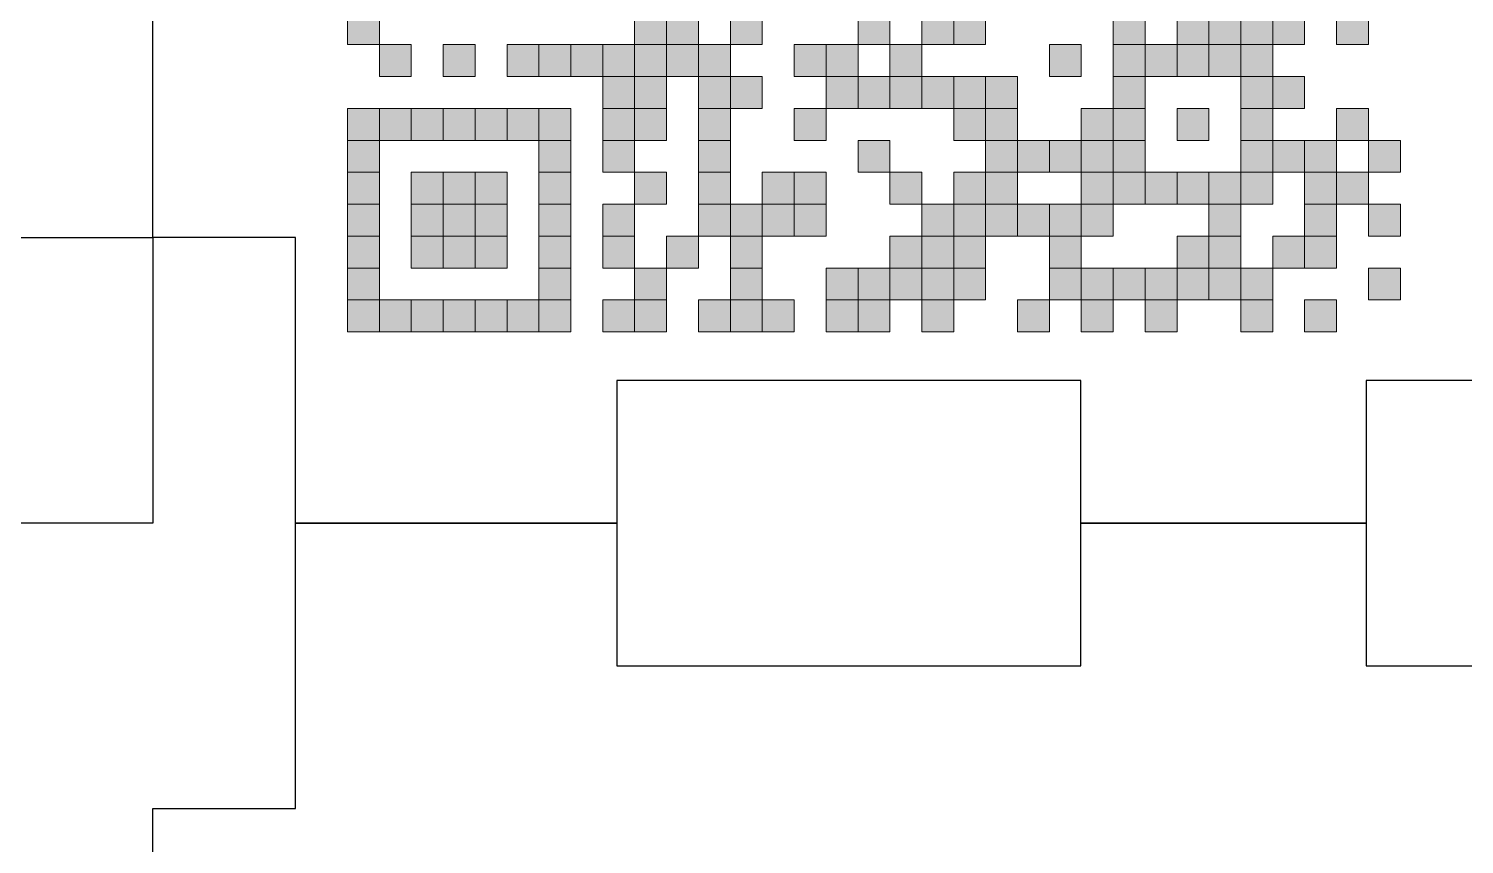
# Model space of a CAD drawing. Header units: inches. Extents: x -69 to 366, y -28 to 237.
# Drawn here: x 146.5 to 196.8, y 176.2 to 204.8 of the extents above; entities that cross this region are included whole.
import ezdxf

# ---------------------------------------------------------------- set-up
doc = ezdxf.new("R2010")
doc.units = ezdxf.units.IN
doc.header["$MEASUREMENT"] = 0
doc.layers.add('Corte Exterior', color=1, linetype='Continuous')
doc.layers.add('Graba Raster', color=2, linetype='Continuous')

msp = doc.modelspace()

# ---------------------------------------------------------------- hatches: boundary and pattern name
at = {"layer": 'Graba Raster', "true_color": 0xffffff}
h = msp.add_hatch(color=7, dxfattribs=at)
h.dxf.hatch_style = 2
h.paths.add_polyline_path([(157.661, 205.325), (158.779, 205.325), (158.779, 204.208), (157.661, 204.208)])
h = msp.add_hatch(color=7, dxfattribs=at)
h.dxf.hatch_style = 2
h.paths.add_polyline_path([(167.719, 205.325), (168.837, 205.325), (168.837, 204.208), (167.719, 204.208)])
h = msp.add_hatch(color=7, dxfattribs=at)
h.dxf.hatch_style = 2
h.paths.add_polyline_path([(168.837, 205.325), (169.955, 205.325), (169.955, 204.208), (168.837, 204.208)])
h = msp.add_hatch(color=7, dxfattribs=at)
h.dxf.hatch_style = 2
h.paths.add_polyline_path([(171.072, 205.325), (172.19, 205.325), (172.19, 204.208), (171.072, 204.208)])
h = msp.add_hatch(color=7, dxfattribs=at)
h.dxf.hatch_style = 2
h.paths.add_polyline_path([(175.543, 205.325), (176.66, 205.325), (176.66, 204.208), (175.543, 204.208)])
h = msp.add_hatch(color=7, dxfattribs=at)
h.dxf.hatch_style = 2
h.paths.add_polyline_path([(177.778, 205.325), (178.896, 205.325), (178.896, 204.208), (177.778, 204.208)])
h = msp.add_hatch(color=7, dxfattribs=at)
h.dxf.hatch_style = 2
h.paths.add_polyline_path([(178.896, 205.325), (180.013, 205.325), (180.013, 204.208), (178.896, 204.208)])
h = msp.add_hatch(color=7, dxfattribs=at)
h.dxf.hatch_style = 2
h.paths.add_polyline_path([(184.484, 205.325), (185.601, 205.325), (185.601, 204.208), (184.484, 204.208)])
h = msp.add_hatch(color=7, dxfattribs=at)
h.dxf.hatch_style = 2
h.paths.add_polyline_path([(186.719, 205.325), (187.837, 205.325), (187.837, 204.208), (186.719, 204.208)])
h = msp.add_hatch(color=7, dxfattribs=at)
h.dxf.hatch_style = 2
h.paths.add_polyline_path([(187.837, 205.325), (188.955, 205.325), (188.955, 204.208), (187.837, 204.208)])
h = msp.add_hatch(color=7, dxfattribs=at)
h.dxf.hatch_style = 2
h.paths.add_polyline_path([(188.955, 205.325), (190.072, 205.325), (190.072, 204.208), (188.955, 204.208)])
h = msp.add_hatch(color=7, dxfattribs=at)
h.dxf.hatch_style = 2
h.paths.add_polyline_path([(190.072, 205.325), (191.189, 205.325), (191.189, 204.208), (190.072, 204.208)])
h = msp.add_hatch(color=7, dxfattribs=at)
h.dxf.hatch_style = 2
h.paths.add_polyline_path([(192.307, 205.325), (193.425, 205.325), (193.425, 204.208), (192.307, 204.208)])
h = msp.add_hatch(color=7, dxfattribs=at)
h.dxf.hatch_style = 2
h.paths.add_polyline_path([(158.779, 204.208), (159.896, 204.208), (159.896, 203.09), (158.779, 203.09)])
h = msp.add_hatch(color=7, dxfattribs=at)
h.dxf.hatch_style = 2
h.paths.add_polyline_path([(161.014, 204.208), (162.131, 204.208), (162.131, 203.09), (161.014, 203.09)])
h = msp.add_hatch(color=7, dxfattribs=at)
h.dxf.hatch_style = 2
h.paths.add_polyline_path([(163.249, 204.208), (164.367, 204.208), (164.367, 203.09), (163.249, 203.09)])
h = msp.add_hatch(color=7, dxfattribs=at)
h.dxf.hatch_style = 2
h.paths.add_polyline_path([(164.367, 204.208), (165.484, 204.208), (165.484, 203.09), (164.367, 203.09)])
h = msp.add_hatch(color=7, dxfattribs=at)
h.dxf.hatch_style = 2
h.paths.add_polyline_path([(165.484, 204.208), (166.602, 204.208), (166.602, 203.09), (165.484, 203.09)])
h = msp.add_hatch(color=7, dxfattribs=at)
h.dxf.hatch_style = 2
h.paths.add_polyline_path([(166.602, 204.208), (167.719, 204.208), (167.719, 203.09), (166.602, 203.09)])
h = msp.add_hatch(color=7, dxfattribs=at)
h.dxf.hatch_style = 2
h.paths.add_polyline_path([(167.719, 204.208), (168.837, 204.208), (168.837, 203.09), (167.719, 203.09)])
h = msp.add_hatch(color=7, dxfattribs=at)
h.dxf.hatch_style = 2
h.paths.add_polyline_path([(168.837, 204.208), (169.955, 204.208), (169.955, 203.09), (168.837, 203.09)])
h = msp.add_hatch(color=7, dxfattribs=at)
h.dxf.hatch_style = 2
h.paths.add_polyline_path([(169.955, 204.208), (171.072, 204.208), (171.072, 203.09), (169.955, 203.09)])
h = msp.add_hatch(color=7, dxfattribs=at)
h.dxf.hatch_style = 2
h.paths.add_polyline_path([(173.308, 204.208), (174.425, 204.208), (174.425, 203.09), (173.308, 203.09)])
h = msp.add_hatch(color=7, dxfattribs=at)
h.dxf.hatch_style = 2
h.paths.add_polyline_path([(174.425, 204.208), (175.543, 204.208), (175.543, 203.09), (174.425, 203.09)])
h = msp.add_hatch(color=7, dxfattribs=at)
h.dxf.hatch_style = 2
h.paths.add_polyline_path([(176.66, 204.208), (177.778, 204.208), (177.778, 203.09), (176.66, 203.09)])
h = msp.add_hatch(color=7, dxfattribs=at)
h.dxf.hatch_style = 2
h.paths.add_polyline_path([(182.249, 204.208), (183.366, 204.208), (183.366, 203.09), (182.249, 203.09)])
h = msp.add_hatch(color=7, dxfattribs=at)
h.dxf.hatch_style = 2
h.paths.add_polyline_path([(184.484, 204.208), (185.601, 204.208), (185.601, 203.09), (184.484, 203.09)])
h = msp.add_hatch(color=7, dxfattribs=at)
h.dxf.hatch_style = 2
h.paths.add_polyline_path([(185.601, 204.208), (186.719, 204.208), (186.719, 203.09), (185.601, 203.09)])
h = msp.add_hatch(color=7, dxfattribs=at)
h.dxf.hatch_style = 2
h.paths.add_polyline_path([(186.719, 204.208), (187.837, 204.208), (187.837, 203.09), (186.719, 203.09)])
h = msp.add_hatch(color=7, dxfattribs=at)
h.dxf.hatch_style = 2
h.paths.add_polyline_path([(187.837, 204.208), (188.955, 204.208), (188.955, 203.09), (187.837, 203.09)])
h = msp.add_hatch(color=7, dxfattribs=at)
h.dxf.hatch_style = 2
h.paths.add_polyline_path([(188.955, 204.208), (190.072, 204.208), (190.072, 203.09), (188.955, 203.09)])
h = msp.add_hatch(color=7, dxfattribs=at)
h.dxf.hatch_style = 2
h.paths.add_polyline_path([(166.602, 203.09), (167.719, 203.09), (167.719, 201.972), (166.602, 201.972)])
h = msp.add_hatch(color=7, dxfattribs=at)
h.dxf.hatch_style = 2
h.paths.add_polyline_path([(167.719, 203.09), (168.837, 203.09), (168.837, 201.972), (167.719, 201.972)])
h = msp.add_hatch(color=7, dxfattribs=at)
h.dxf.hatch_style = 2
h.paths.add_polyline_path([(169.955, 203.09), (171.072, 203.09), (171.072, 201.972), (169.955, 201.972)])
h = msp.add_hatch(color=7, dxfattribs=at)
h.dxf.hatch_style = 2
h.paths.add_polyline_path([(171.072, 203.09), (172.19, 203.09), (172.19, 201.972), (171.072, 201.972)])
h = msp.add_hatch(color=7, dxfattribs=at)
h.dxf.hatch_style = 2
h.paths.add_polyline_path([(174.425, 203.09), (175.543, 203.09), (175.543, 201.972), (174.425, 201.972)])
h = msp.add_hatch(color=7, dxfattribs=at)
h.dxf.hatch_style = 2
h.paths.add_polyline_path([(175.543, 203.09), (176.66, 203.09), (176.66, 201.972), (175.543, 201.972)])
h = msp.add_hatch(color=7, dxfattribs=at)
h.dxf.hatch_style = 2
h.paths.add_polyline_path([(176.66, 203.09), (177.778, 203.09), (177.778, 201.972), (176.66, 201.972)])
h = msp.add_hatch(color=7, dxfattribs=at)
h.dxf.hatch_style = 2
h.paths.add_polyline_path([(177.778, 203.09), (178.896, 203.09), (178.896, 201.972), (177.778, 201.972)])
h = msp.add_hatch(color=7, dxfattribs=at)
h.dxf.hatch_style = 2
h.paths.add_polyline_path([(178.896, 203.09), (180.013, 203.09), (180.013, 201.972), (178.896, 201.972)])
h = msp.add_hatch(color=7, dxfattribs=at)
h.dxf.hatch_style = 2
h.paths.add_polyline_path([(180.013, 203.09), (181.131, 203.09), (181.131, 201.972), (180.013, 201.972)])
h = msp.add_hatch(color=7, dxfattribs=at)
h.dxf.hatch_style = 2
h.paths.add_polyline_path([(184.484, 203.09), (185.601, 203.09), (185.601, 201.972), (184.484, 201.972)])
h = msp.add_hatch(color=7, dxfattribs=at)
h.dxf.hatch_style = 2
h.paths.add_polyline_path([(188.955, 203.09), (190.072, 203.09), (190.072, 201.972), (188.955, 201.972)])
h = msp.add_hatch(color=7, dxfattribs=at)
h.dxf.hatch_style = 2
h.paths.add_polyline_path([(190.072, 203.09), (191.189, 203.09), (191.189, 201.972), (190.072, 201.972)])
h = msp.add_hatch(color=7, dxfattribs=at)
h.dxf.hatch_style = 2
h.paths.add_polyline_path([(157.661, 201.972), (158.779, 201.972), (158.779, 200.855), (157.661, 200.855)])
h = msp.add_hatch(color=7, dxfattribs=at)
h.dxf.hatch_style = 2
h.paths.add_polyline_path([(158.779, 201.972), (159.896, 201.972), (159.896, 200.855), (158.779, 200.855)])
h = msp.add_hatch(color=7, dxfattribs=at)
h.dxf.hatch_style = 2
h.paths.add_polyline_path([(159.896, 201.972), (161.014, 201.972), (161.014, 200.855), (159.896, 200.855)])
h = msp.add_hatch(color=7, dxfattribs=at)
h.dxf.hatch_style = 2
h.paths.add_polyline_path([(161.014, 201.972), (162.131, 201.972), (162.131, 200.855), (161.014, 200.855)])
h = msp.add_hatch(color=7, dxfattribs=at)
h.dxf.hatch_style = 2
h.paths.add_polyline_path([(162.131, 201.972), (163.249, 201.972), (163.249, 200.855), (162.131, 200.855)])
h = msp.add_hatch(color=7, dxfattribs=at)
h.dxf.hatch_style = 2
h.paths.add_polyline_path([(163.249, 201.972), (164.367, 201.972), (164.367, 200.855), (163.249, 200.855)])
h = msp.add_hatch(color=7, dxfattribs=at)
h.dxf.hatch_style = 2
h.paths.add_polyline_path([(164.367, 201.972), (165.484, 201.972), (165.484, 200.855), (164.367, 200.855)])
h = msp.add_hatch(color=7, dxfattribs=at)
h.dxf.hatch_style = 2
h.paths.add_polyline_path([(166.602, 201.972), (167.719, 201.972), (167.719, 200.855), (166.602, 200.855)])
h = msp.add_hatch(color=7, dxfattribs=at)
h.dxf.hatch_style = 2
h.paths.add_polyline_path([(167.719, 201.972), (168.837, 201.972), (168.837, 200.855), (167.719, 200.855)])
h = msp.add_hatch(color=7, dxfattribs=at)
h.dxf.hatch_style = 2
h.paths.add_polyline_path([(169.955, 201.972), (171.072, 201.972), (171.072, 200.855), (169.955, 200.855)])
h = msp.add_hatch(color=7, dxfattribs=at)
h.dxf.hatch_style = 2
h.paths.add_polyline_path([(173.308, 201.972), (174.425, 201.972), (174.425, 200.855), (173.308, 200.855)])
h = msp.add_hatch(color=7, dxfattribs=at)
h.dxf.hatch_style = 2
h.paths.add_polyline_path([(178.896, 201.972), (180.013, 201.972), (180.013, 200.855), (178.896, 200.855)])
h = msp.add_hatch(color=7, dxfattribs=at)
h.dxf.hatch_style = 2
h.paths.add_polyline_path([(180.013, 201.972), (181.131, 201.972), (181.131, 200.855), (180.013, 200.855)])
h = msp.add_hatch(color=7, dxfattribs=at)
h.dxf.hatch_style = 2
h.paths.add_polyline_path([(183.366, 201.972), (184.484, 201.972), (184.484, 200.855), (183.366, 200.855)])
h = msp.add_hatch(color=7, dxfattribs=at)
h.dxf.hatch_style = 2
h.paths.add_polyline_path([(184.484, 201.972), (185.601, 201.972), (185.601, 200.855), (184.484, 200.855)])
h = msp.add_hatch(color=7, dxfattribs=at)
h.dxf.hatch_style = 2
h.paths.add_polyline_path([(186.719, 201.972), (187.837, 201.972), (187.837, 200.855), (186.719, 200.855)])
h = msp.add_hatch(color=7, dxfattribs=at)
h.dxf.hatch_style = 2
h.paths.add_polyline_path([(188.955, 201.972), (190.072, 201.972), (190.072, 200.855), (188.955, 200.855)])
h = msp.add_hatch(color=7, dxfattribs=at)
h.dxf.hatch_style = 2
h.paths.add_polyline_path([(192.307, 201.972), (193.425, 201.972), (193.425, 200.855), (192.307, 200.855)])
h = msp.add_hatch(color=7, dxfattribs=at)
h.dxf.hatch_style = 2
h.paths.add_polyline_path([(157.661, 200.855), (158.779, 200.855), (158.779, 199.737), (157.661, 199.737)])
h = msp.add_hatch(color=7, dxfattribs=at)
h.dxf.hatch_style = 2
h.paths.add_polyline_path([(164.367, 200.855), (165.484, 200.855), (165.484, 199.737), (164.367, 199.737)])
h = msp.add_hatch(color=7, dxfattribs=at)
h.dxf.hatch_style = 2
h.paths.add_polyline_path([(166.602, 200.855), (167.719, 200.855), (167.719, 199.737), (166.602, 199.737)])
h = msp.add_hatch(color=7, dxfattribs=at)
h.dxf.hatch_style = 2
h.paths.add_polyline_path([(169.955, 200.855), (171.072, 200.855), (171.072, 199.737), (169.955, 199.737)])
h = msp.add_hatch(color=7, dxfattribs=at)
h.dxf.hatch_style = 2
h.paths.add_polyline_path([(175.543, 200.855), (176.66, 200.855), (176.66, 199.737), (175.543, 199.737)])
h = msp.add_hatch(color=7, dxfattribs=at)
h.dxf.hatch_style = 2
h.paths.add_polyline_path([(180.013, 200.855), (181.131, 200.855), (181.131, 199.737), (180.013, 199.737)])
h = msp.add_hatch(color=7, dxfattribs=at)
h.dxf.hatch_style = 2
h.paths.add_polyline_path([(181.131, 200.855), (182.249, 200.855), (182.249, 199.737), (181.131, 199.737)])
h = msp.add_hatch(color=7, dxfattribs=at)
h.dxf.hatch_style = 2
h.paths.add_polyline_path([(182.249, 200.855), (183.366, 200.855), (183.366, 199.737), (182.249, 199.737)])
h = msp.add_hatch(color=7, dxfattribs=at)
h.dxf.hatch_style = 2
h.paths.add_polyline_path([(183.366, 200.855), (184.484, 200.855), (184.484, 199.737), (183.366, 199.737)])
h = msp.add_hatch(color=7, dxfattribs=at)
h.dxf.hatch_style = 2
h.paths.add_polyline_path([(184.484, 200.855), (185.601, 200.855), (185.601, 199.737), (184.484, 199.737)])
h = msp.add_hatch(color=7, dxfattribs=at)
h.dxf.hatch_style = 2
h.paths.add_polyline_path([(188.955, 200.855), (190.072, 200.855), (190.072, 199.737), (188.955, 199.737)])
h = msp.add_hatch(color=7, dxfattribs=at)
h.dxf.hatch_style = 2
h.paths.add_polyline_path([(190.072, 200.855), (191.189, 200.855), (191.189, 199.737), (190.072, 199.737)])
h = msp.add_hatch(color=7, dxfattribs=at)
h.dxf.hatch_style = 2
h.paths.add_polyline_path([(191.189, 200.855), (192.307, 200.855), (192.307, 199.737), (191.189, 199.737)])
h = msp.add_hatch(color=7, dxfattribs=at)
h.dxf.hatch_style = 2
h.paths.add_polyline_path([(193.425, 200.855), (194.542, 200.855), (194.542, 199.737), (193.425, 199.737)])
h = msp.add_hatch(color=7, dxfattribs=at)
h.dxf.hatch_style = 2
h.paths.add_polyline_path([(157.661, 199.737), (158.779, 199.737), (158.779, 198.619), (157.661, 198.619)])
h = msp.add_hatch(color=7, dxfattribs=at)
h.dxf.hatch_style = 2
h.paths.add_polyline_path([(159.896, 199.737), (161.014, 199.737), (161.014, 198.619), (159.896, 198.619)])
h = msp.add_hatch(color=7, dxfattribs=at)
h.dxf.hatch_style = 2
h.paths.add_polyline_path([(161.014, 199.737), (162.131, 199.737), (162.131, 198.619), (161.014, 198.619)])
h = msp.add_hatch(color=7, dxfattribs=at)
h.dxf.hatch_style = 2
h.paths.add_polyline_path([(162.131, 199.737), (163.249, 199.737), (163.249, 198.619), (162.131, 198.619)])
h = msp.add_hatch(color=7, dxfattribs=at)
h.dxf.hatch_style = 2
h.paths.add_polyline_path([(164.367, 199.737), (165.484, 199.737), (165.484, 198.619), (164.367, 198.619)])
h = msp.add_hatch(color=7, dxfattribs=at)
h.dxf.hatch_style = 2
h.paths.add_polyline_path([(167.719, 199.737), (168.837, 199.737), (168.837, 198.619), (167.719, 198.619)])
h = msp.add_hatch(color=7, dxfattribs=at)
h.dxf.hatch_style = 2
h.paths.add_polyline_path([(169.955, 199.737), (171.072, 199.737), (171.072, 198.619), (169.955, 198.619)])
h = msp.add_hatch(color=7, dxfattribs=at)
h.dxf.hatch_style = 2
h.paths.add_polyline_path([(172.19, 199.737), (173.308, 199.737), (173.308, 198.619), (172.19, 198.619)])
h = msp.add_hatch(color=7, dxfattribs=at)
h.dxf.hatch_style = 2
h.paths.add_polyline_path([(173.308, 199.737), (174.425, 199.737), (174.425, 198.619), (173.308, 198.619)])
h = msp.add_hatch(color=7, dxfattribs=at)
h.dxf.hatch_style = 2
h.paths.add_polyline_path([(176.66, 199.737), (177.778, 199.737), (177.778, 198.619), (176.66, 198.619)])
h = msp.add_hatch(color=7, dxfattribs=at)
h.dxf.hatch_style = 2
h.paths.add_polyline_path([(178.896, 199.737), (180.013, 199.737), (180.013, 198.619), (178.896, 198.619)])
h = msp.add_hatch(color=7, dxfattribs=at)
h.dxf.hatch_style = 2
h.paths.add_polyline_path([(180.013, 199.737), (181.131, 199.737), (181.131, 198.619), (180.013, 198.619)])
h = msp.add_hatch(color=7, dxfattribs=at)
h.dxf.hatch_style = 2
h.paths.add_polyline_path([(183.366, 199.737), (184.484, 199.737), (184.484, 198.619), (183.366, 198.619)])
h = msp.add_hatch(color=7, dxfattribs=at)
h.dxf.hatch_style = 2
h.paths.add_polyline_path([(184.484, 199.737), (185.601, 199.737), (185.601, 198.619), (184.484, 198.619)])
h = msp.add_hatch(color=7, dxfattribs=at)
h.dxf.hatch_style = 2
h.paths.add_polyline_path([(185.601, 199.737), (186.719, 199.737), (186.719, 198.619), (185.601, 198.619)])
h = msp.add_hatch(color=7, dxfattribs=at)
h.dxf.hatch_style = 2
h.paths.add_polyline_path([(186.719, 199.737), (187.837, 199.737), (187.837, 198.619), (186.719, 198.619)])
h = msp.add_hatch(color=7, dxfattribs=at)
h.dxf.hatch_style = 2
h.paths.add_polyline_path([(187.837, 199.737), (188.955, 199.737), (188.955, 198.619), (187.837, 198.619)])
h = msp.add_hatch(color=7, dxfattribs=at)
h.dxf.hatch_style = 2
h.paths.add_polyline_path([(188.955, 199.737), (190.072, 199.737), (190.072, 198.619), (188.955, 198.619)])
h = msp.add_hatch(color=7, dxfattribs=at)
h.dxf.hatch_style = 2
h.paths.add_polyline_path([(191.189, 199.737), (192.307, 199.737), (192.307, 198.619), (191.189, 198.619)])
h = msp.add_hatch(color=7, dxfattribs=at)
h.dxf.hatch_style = 2
h.paths.add_polyline_path([(192.307, 199.737), (193.425, 199.737), (193.425, 198.619), (192.307, 198.619)])
h = msp.add_hatch(color=7, dxfattribs=at)
h.dxf.hatch_style = 2
h.paths.add_polyline_path([(157.661, 198.619), (158.779, 198.619), (158.779, 197.502), (157.661, 197.502)])
h = msp.add_hatch(color=7, dxfattribs=at)
h.dxf.hatch_style = 2
h.paths.add_polyline_path([(159.896, 198.619), (161.014, 198.619), (161.014, 197.502), (159.896, 197.502)])
h = msp.add_hatch(color=7, dxfattribs=at)
h.dxf.hatch_style = 2
h.paths.add_polyline_path([(161.014, 198.619), (162.131, 198.619), (162.131, 197.502), (161.014, 197.502)])
h = msp.add_hatch(color=7, dxfattribs=at)
h.dxf.hatch_style = 2
h.paths.add_polyline_path([(162.131, 198.619), (163.249, 198.619), (163.249, 197.502), (162.131, 197.502)])
h = msp.add_hatch(color=7, dxfattribs=at)
h.dxf.hatch_style = 2
h.paths.add_polyline_path([(164.367, 198.619), (165.484, 198.619), (165.484, 197.502), (164.367, 197.502)])
h = msp.add_hatch(color=7, dxfattribs=at)
h.dxf.hatch_style = 2
h.paths.add_polyline_path([(166.602, 198.619), (167.719, 198.619), (167.719, 197.502), (166.602, 197.502)])
h = msp.add_hatch(color=7, dxfattribs=at)
h.dxf.hatch_style = 2
h.paths.add_polyline_path([(169.955, 198.619), (171.072, 198.619), (171.072, 197.502), (169.955, 197.502)])
h = msp.add_hatch(color=7, dxfattribs=at)
h.dxf.hatch_style = 2
h.paths.add_polyline_path([(171.072, 198.619), (172.19, 198.619), (172.19, 197.502), (171.072, 197.502)])
h = msp.add_hatch(color=7, dxfattribs=at)
h.dxf.hatch_style = 2
h.paths.add_polyline_path([(172.19, 198.619), (173.308, 198.619), (173.308, 197.502), (172.19, 197.502)])
h = msp.add_hatch(color=7, dxfattribs=at)
h.dxf.hatch_style = 2
h.paths.add_polyline_path([(173.308, 198.619), (174.425, 198.619), (174.425, 197.502), (173.308, 197.502)])
h = msp.add_hatch(color=7, dxfattribs=at)
h.dxf.hatch_style = 2
h.paths.add_polyline_path([(177.778, 198.619), (178.896, 198.619), (178.896, 197.502), (177.778, 197.502)])
h = msp.add_hatch(color=7, dxfattribs=at)
h.dxf.hatch_style = 2
h.paths.add_polyline_path([(178.896, 198.619), (180.013, 198.619), (180.013, 197.502), (178.896, 197.502)])
h = msp.add_hatch(color=7, dxfattribs=at)
h.dxf.hatch_style = 2
h.paths.add_polyline_path([(180.013, 198.619), (181.131, 198.619), (181.131, 197.502), (180.013, 197.502)])
h = msp.add_hatch(color=7, dxfattribs=at)
h.dxf.hatch_style = 2
h.paths.add_polyline_path([(181.131, 198.619), (182.249, 198.619), (182.249, 197.502), (181.131, 197.502)])
h = msp.add_hatch(color=7, dxfattribs=at)
h.dxf.hatch_style = 2
h.paths.add_polyline_path([(182.249, 198.619), (183.366, 198.619), (183.366, 197.502), (182.249, 197.502)])
h = msp.add_hatch(color=7, dxfattribs=at)
h.dxf.hatch_style = 2
h.paths.add_polyline_path([(183.366, 198.619), (184.484, 198.619), (184.484, 197.502), (183.366, 197.502)])
h = msp.add_hatch(color=7, dxfattribs=at)
h.dxf.hatch_style = 2
h.paths.add_polyline_path([(187.837, 198.619), (188.955, 198.619), (188.955, 197.502), (187.837, 197.502)])
h = msp.add_hatch(color=7, dxfattribs=at)
h.dxf.hatch_style = 2
h.paths.add_polyline_path([(191.189, 198.619), (192.307, 198.619), (192.307, 197.502), (191.189, 197.502)])
h = msp.add_hatch(color=7, dxfattribs=at)
h.dxf.hatch_style = 2
h.paths.add_polyline_path([(193.425, 198.619), (194.542, 198.619), (194.542, 197.502), (193.425, 197.502)])
h = msp.add_hatch(color=7, dxfattribs=at)
h.dxf.hatch_style = 2
h.paths.add_polyline_path([(157.661, 197.502), (158.779, 197.502), (158.779, 196.384), (157.661, 196.384)])
h = msp.add_hatch(color=7, dxfattribs=at)
h.dxf.hatch_style = 2
h.paths.add_polyline_path([(159.896, 197.502), (161.014, 197.502), (161.014, 196.384), (159.896, 196.384)])
h = msp.add_hatch(color=7, dxfattribs=at)
h.dxf.hatch_style = 2
h.paths.add_polyline_path([(161.014, 197.502), (162.131, 197.502), (162.131, 196.384), (161.014, 196.384)])
h = msp.add_hatch(color=7, dxfattribs=at)
h.dxf.hatch_style = 2
h.paths.add_polyline_path([(162.131, 197.502), (163.249, 197.502), (163.249, 196.384), (162.131, 196.384)])
h = msp.add_hatch(color=7, dxfattribs=at)
h.dxf.hatch_style = 2
h.paths.add_polyline_path([(164.367, 197.502), (165.484, 197.502), (165.484, 196.384), (164.367, 196.384)])
h = msp.add_hatch(color=7, dxfattribs=at)
h.dxf.hatch_style = 2
h.paths.add_polyline_path([(166.602, 197.502), (167.719, 197.502), (167.719, 196.384), (166.602, 196.384)])
h = msp.add_hatch(color=7, dxfattribs=at)
h.dxf.hatch_style = 2
h.paths.add_polyline_path([(168.837, 197.502), (169.955, 197.502), (169.955, 196.384), (168.837, 196.384)])
h = msp.add_hatch(color=7, dxfattribs=at)
h.dxf.hatch_style = 2
h.paths.add_polyline_path([(171.072, 197.502), (172.19, 197.502), (172.19, 196.384), (171.072, 196.384)])
h = msp.add_hatch(color=7, dxfattribs=at)
h.dxf.hatch_style = 2
h.paths.add_polyline_path([(176.66, 197.502), (177.778, 197.502), (177.778, 196.384), (176.66, 196.384)])
h = msp.add_hatch(color=7, dxfattribs=at)
h.dxf.hatch_style = 2
h.paths.add_polyline_path([(177.778, 197.502), (178.896, 197.502), (178.896, 196.384), (177.778, 196.384)])
h = msp.add_hatch(color=7, dxfattribs=at)
h.dxf.hatch_style = 2
h.paths.add_polyline_path([(178.896, 197.502), (180.013, 197.502), (180.013, 196.384), (178.896, 196.384)])
h = msp.add_hatch(color=7, dxfattribs=at)
h.dxf.hatch_style = 2
h.paths.add_polyline_path([(182.249, 197.502), (183.366, 197.502), (183.366, 196.384), (182.249, 196.384)])
h = msp.add_hatch(color=7, dxfattribs=at)
h.dxf.hatch_style = 2
h.paths.add_polyline_path([(186.719, 197.502), (187.837, 197.502), (187.837, 196.384), (186.719, 196.384)])
h = msp.add_hatch(color=7, dxfattribs=at)
h.dxf.hatch_style = 2
h.paths.add_polyline_path([(187.837, 197.502), (188.955, 197.502), (188.955, 196.384), (187.837, 196.384)])
h = msp.add_hatch(color=7, dxfattribs=at)
h.dxf.hatch_style = 2
h.paths.add_polyline_path([(190.072, 197.502), (191.189, 197.502), (191.189, 196.384), (190.072, 196.384)])
h = msp.add_hatch(color=7, dxfattribs=at)
h.dxf.hatch_style = 2
h.paths.add_polyline_path([(191.189, 197.502), (192.307, 197.502), (192.307, 196.384), (191.189, 196.384)])
h = msp.add_hatch(color=7, dxfattribs=at)
h.dxf.hatch_style = 2
h.paths.add_polyline_path([(157.661, 196.384), (158.779, 196.384), (158.779, 195.266), (157.661, 195.266)])
h = msp.add_hatch(color=7, dxfattribs=at)
h.dxf.hatch_style = 2
h.paths.add_polyline_path([(164.367, 196.384), (165.484, 196.384), (165.484, 195.266), (164.367, 195.266)])
h = msp.add_hatch(color=7, dxfattribs=at)
h.dxf.hatch_style = 2
h.paths.add_polyline_path([(167.719, 196.384), (168.837, 196.384), (168.837, 195.266), (167.719, 195.266)])
h = msp.add_hatch(color=7, dxfattribs=at)
h.dxf.hatch_style = 2
h.paths.add_polyline_path([(171.072, 196.384), (172.19, 196.384), (172.19, 195.266), (171.072, 195.266)])
h = msp.add_hatch(color=7, dxfattribs=at)
h.dxf.hatch_style = 2
h.paths.add_polyline_path([(174.425, 196.384), (175.543, 196.384), (175.543, 195.266), (174.425, 195.266)])
h = msp.add_hatch(color=7, dxfattribs=at)
h.dxf.hatch_style = 2
h.paths.add_polyline_path([(175.543, 196.384), (176.66, 196.384), (176.66, 195.266), (175.543, 195.266)])
h = msp.add_hatch(color=7, dxfattribs=at)
h.dxf.hatch_style = 2
h.paths.add_polyline_path([(176.66, 196.384), (177.778, 196.384), (177.778, 195.266), (176.66, 195.266)])
h = msp.add_hatch(color=7, dxfattribs=at)
h.dxf.hatch_style = 2
h.paths.add_polyline_path([(177.778, 196.384), (178.896, 196.384), (178.896, 195.266), (177.778, 195.266)])
h = msp.add_hatch(color=7, dxfattribs=at)
h.dxf.hatch_style = 2
h.paths.add_polyline_path([(178.896, 196.384), (180.013, 196.384), (180.013, 195.266), (178.896, 195.266)])
h = msp.add_hatch(color=7, dxfattribs=at)
h.dxf.hatch_style = 2
h.paths.add_polyline_path([(182.249, 196.384), (183.366, 196.384), (183.366, 195.266), (182.249, 195.266)])
h = msp.add_hatch(color=7, dxfattribs=at)
h.dxf.hatch_style = 2
h.paths.add_polyline_path([(183.366, 196.384), (184.484, 196.384), (184.484, 195.266), (183.366, 195.266)])
h = msp.add_hatch(color=7, dxfattribs=at)
h.dxf.hatch_style = 2
h.paths.add_polyline_path([(184.484, 196.384), (185.601, 196.384), (185.601, 195.266), (184.484, 195.266)])
h = msp.add_hatch(color=7, dxfattribs=at)
h.dxf.hatch_style = 2
h.paths.add_polyline_path([(185.601, 196.384), (186.719, 196.384), (186.719, 195.266), (185.601, 195.266)])
h = msp.add_hatch(color=7, dxfattribs=at)
h.dxf.hatch_style = 2
h.paths.add_polyline_path([(186.719, 196.384), (187.837, 196.384), (187.837, 195.266), (186.719, 195.266)])
h = msp.add_hatch(color=7, dxfattribs=at)
h.dxf.hatch_style = 2
h.paths.add_polyline_path([(187.837, 196.384), (188.955, 196.384), (188.955, 195.266), (187.837, 195.266)])
h = msp.add_hatch(color=7, dxfattribs=at)
h.dxf.hatch_style = 2
h.paths.add_polyline_path([(188.955, 196.384), (190.072, 196.384), (190.072, 195.266), (188.955, 195.266)])
h = msp.add_hatch(color=7, dxfattribs=at)
h.dxf.hatch_style = 2
h.paths.add_polyline_path([(193.425, 196.384), (194.542, 196.384), (194.542, 195.266), (193.425, 195.266)])
h = msp.add_hatch(color=7, dxfattribs=at)
h.dxf.hatch_style = 2
h.paths.add_polyline_path([(157.661, 195.266), (158.779, 195.266), (158.779, 194.149), (157.661, 194.149)])
h = msp.add_hatch(color=7, dxfattribs=at)
h.dxf.hatch_style = 2
h.paths.add_polyline_path([(158.779, 195.266), (159.896, 195.266), (159.896, 194.149), (158.779, 194.149)])
h = msp.add_hatch(color=7, dxfattribs=at)
h.dxf.hatch_style = 2
h.paths.add_polyline_path([(159.896, 195.266), (161.014, 195.266), (161.014, 194.149), (159.896, 194.149)])
h = msp.add_hatch(color=7, dxfattribs=at)
h.dxf.hatch_style = 2
h.paths.add_polyline_path([(161.014, 195.266), (162.131, 195.266), (162.131, 194.149), (161.014, 194.149)])
h = msp.add_hatch(color=7, dxfattribs=at)
h.dxf.hatch_style = 2
h.paths.add_polyline_path([(162.131, 195.266), (163.249, 195.266), (163.249, 194.149), (162.131, 194.149)])
h = msp.add_hatch(color=7, dxfattribs=at)
h.dxf.hatch_style = 2
h.paths.add_polyline_path([(163.249, 195.266), (164.367, 195.266), (164.367, 194.149), (163.249, 194.149)])
h = msp.add_hatch(color=7, dxfattribs=at)
h.dxf.hatch_style = 2
h.paths.add_polyline_path([(164.367, 195.266), (165.484, 195.266), (165.484, 194.149), (164.367, 194.149)])
h = msp.add_hatch(color=7, dxfattribs=at)
h.dxf.hatch_style = 2
h.paths.add_polyline_path([(166.602, 195.266), (167.719, 195.266), (167.719, 194.149), (166.602, 194.149)])
h = msp.add_hatch(color=7, dxfattribs=at)
h.dxf.hatch_style = 2
h.paths.add_polyline_path([(167.719, 195.266), (168.837, 195.266), (168.837, 194.149), (167.719, 194.149)])
h = msp.add_hatch(color=7, dxfattribs=at)
h.dxf.hatch_style = 2
h.paths.add_polyline_path([(169.955, 195.266), (171.072, 195.266), (171.072, 194.149), (169.955, 194.149)])
h = msp.add_hatch(color=7, dxfattribs=at)
h.dxf.hatch_style = 2
h.paths.add_polyline_path([(171.072, 195.266), (172.19, 195.266), (172.19, 194.149), (171.072, 194.149)])
h = msp.add_hatch(color=7, dxfattribs=at)
h.dxf.hatch_style = 2
h.paths.add_polyline_path([(172.19, 195.266), (173.308, 195.266), (173.308, 194.149), (172.19, 194.149)])
h = msp.add_hatch(color=7, dxfattribs=at)
h.dxf.hatch_style = 2
h.paths.add_polyline_path([(174.425, 195.266), (175.543, 195.266), (175.543, 194.149), (174.425, 194.149)])
h = msp.add_hatch(color=7, dxfattribs=at)
h.dxf.hatch_style = 2
h.paths.add_polyline_path([(175.543, 195.266), (176.66, 195.266), (176.66, 194.149), (175.543, 194.149)])
h = msp.add_hatch(color=7, dxfattribs=at)
h.dxf.hatch_style = 2
h.paths.add_polyline_path([(177.778, 195.266), (178.896, 195.266), (178.896, 194.149), (177.778, 194.149)])
h = msp.add_hatch(color=7, dxfattribs=at)
h.dxf.hatch_style = 2
h.paths.add_polyline_path([(181.131, 195.266), (182.249, 195.266), (182.249, 194.149), (181.131, 194.149)])
h = msp.add_hatch(color=7, dxfattribs=at)
h.dxf.hatch_style = 2
h.paths.add_polyline_path([(183.366, 195.266), (184.484, 195.266), (184.484, 194.149), (183.366, 194.149)])
h = msp.add_hatch(color=7, dxfattribs=at)
h.dxf.hatch_style = 2
h.paths.add_polyline_path([(185.601, 195.266), (186.719, 195.266), (186.719, 194.149), (185.601, 194.149)])
h = msp.add_hatch(color=7, dxfattribs=at)
h.dxf.hatch_style = 2
h.paths.add_polyline_path([(188.955, 195.266), (190.072, 195.266), (190.072, 194.149), (188.955, 194.149)])
h = msp.add_hatch(color=7, dxfattribs=at)
h.dxf.hatch_style = 2
h.paths.add_polyline_path([(191.189, 195.266), (192.307, 195.266), (192.307, 194.149), (191.189, 194.149)])

# ---------------------------------------------------------------- linework, layer by layer
at = {"layer": 'Corte Exterior', "color": 7, "lineweight": 30, "true_color": 0xffffff}
for points in [[(203.343, 192.451), (193.343, 192.451), (193.343, 187.451), (183.343, 187.451), (183.343, 192.451), (167.093, 192.451), (167.093, 187.451), (155.843, 187.451), (155.843, 197.451), (150.843, 197.451), (150.843, 207.451), (155.843, 207.451), (155.843, 217.451), (150.843, 217.451), (150.843, 227.451), (155.843, 227.451), (155.843, 237.451)], [(145.843, 197.451), (150.843, 197.451), (150.843, 187.451), (135.843, 187.451)], [(150.843, 167.451), (150.843, 177.451), (155.843, 177.451), (155.843, 187.451)], [(155.843, 187.451), (167.093, 187.451), (167.093, 182.451), (183.343, 182.451), (183.343, 187.451), (193.343, 187.451), (193.343, 182.451), (203.343, 182.451), (203.343, 187.451), (213.343, 187.451), (213.343, 182.451), (223.343, 182.451), (223.343, 187.451), (233.343, 187.451), (233.343, 182.451), (243.343, 182.451), (243.343, 187.451), (253.343, 187.451), (253.343, 182.451), (263.343, 182.451)]]:
    msp.add_lwpolyline(points, dxfattribs=at)
at = {"layer": 'Graba Raster', "lineweight": 0}
for points in [[(157.661, 205.325), (158.779, 205.325), (158.779, 204.208), (157.661, 204.208), (157.661, 205.325)], [(167.719, 205.325), (168.837, 205.325), (168.837, 204.208), (167.719, 204.208), (167.719, 205.325)], [(168.837, 205.325), (169.955, 205.325), (169.955, 204.208), (168.837, 204.208), (168.837, 205.325)], [(171.072, 205.325), (172.19, 205.325), (172.19, 204.208), (171.072, 204.208), (171.072, 205.325)], [(175.543, 205.325), (176.66, 205.325), (176.66, 204.208), (175.543, 204.208), (175.543, 205.325)], [(177.778, 205.325), (178.896, 205.325), (178.896, 204.208), (177.778, 204.208), (177.778, 205.325)], [(178.896, 205.325), (180.013, 205.325), (180.013, 204.208), (178.896, 204.208), (178.896, 205.325)], [(184.484, 205.325), (185.601, 205.325), (185.601, 204.208), (184.484, 204.208), (184.484, 205.325)], [(186.719, 205.325), (187.837, 205.325), (187.837, 204.208), (186.719, 204.208), (186.719, 205.325)], [(187.837, 205.325), (188.955, 205.325), (188.955, 204.208), (187.837, 204.208), (187.837, 205.325)], [(188.955, 205.325), (190.072, 205.325), (190.072, 204.208), (188.955, 204.208), (188.955, 205.325)], [(190.072, 205.325), (191.189, 205.325), (191.189, 204.208), (190.072, 204.208), (190.072, 205.325)], [(192.307, 205.325), (193.425, 205.325), (193.425, 204.208), (192.307, 204.208), (192.307, 205.325)], [(158.779, 204.208), (159.896, 204.208), (159.896, 203.09), (158.779, 203.09), (158.779, 204.208)], [(161.014, 204.208), (162.131, 204.208), (162.131, 203.09), (161.014, 203.09), (161.014, 204.208)], [(163.249, 204.208), (164.367, 204.208), (164.367, 203.09), (163.249, 203.09), (163.249, 204.208)], [(164.367, 204.208), (165.484, 204.208), (165.484, 203.09), (164.367, 203.09), (164.367, 204.208)], [(165.484, 204.208), (166.602, 204.208), (166.602, 203.09), (165.484, 203.09), (165.484, 204.208)], [(166.602, 204.208), (167.719, 204.208), (167.719, 203.09), (166.602, 203.09), (166.602, 204.208)], [(167.719, 204.208), (168.837, 204.208), (168.837, 203.09), (167.719, 203.09), (167.719, 204.208)], [(168.837, 204.208), (169.955, 204.208), (169.955, 203.09), (168.837, 203.09), (168.837, 204.208)], [(169.955, 204.208), (171.072, 204.208), (171.072, 203.09), (169.955, 203.09), (169.955, 204.208)], [(173.308, 204.208), (174.425, 204.208), (174.425, 203.09), (173.308, 203.09), (173.308, 204.208)], [(174.425, 204.208), (175.543, 204.208), (175.543, 203.09), (174.425, 203.09), (174.425, 204.208)], [(176.66, 204.208), (177.778, 204.208), (177.778, 203.09), (176.66, 203.09), (176.66, 204.208)], [(182.249, 204.208), (183.366, 204.208), (183.366, 203.09), (182.249, 203.09), (182.249, 204.208)], [(184.484, 204.208), (185.601, 204.208), (185.601, 203.09), (184.484, 203.09), (184.484, 204.208)], [(185.601, 204.208), (186.719, 204.208), (186.719, 203.09), (185.601, 203.09), (185.601, 204.208)], [(186.719, 204.208), (187.837, 204.208), (187.837, 203.09), (186.719, 203.09), (186.719, 204.208)], [(187.837, 204.208), (188.955, 204.208), (188.955, 203.09), (187.837, 203.09), (187.837, 204.208)], [(188.955, 204.208), (190.072, 204.208), (190.072, 203.09), (188.955, 203.09), (188.955, 204.208)], [(166.602, 203.09), (167.719, 203.09), (167.719, 201.972), (166.602, 201.972), (166.602, 203.09)], [(167.719, 203.09), (168.837, 203.09), (168.837, 201.972), (167.719, 201.972), (167.719, 203.09)], [(169.955, 203.09), (171.072, 203.09), (171.072, 201.972), (169.955, 201.972), (169.955, 203.09)], [(171.072, 203.09), (172.19, 203.09), (172.19, 201.972), (171.072, 201.972), (171.072, 203.09)], [(174.425, 203.09), (175.543, 203.09), (175.543, 201.972), (174.425, 201.972), (174.425, 203.09)], [(175.543, 203.09), (176.66, 203.09), (176.66, 201.972), (175.543, 201.972), (175.543, 203.09)], [(176.66, 203.09), (177.778, 203.09), (177.778, 201.972), (176.66, 201.972), (176.66, 203.09)], [(177.778, 203.09), (178.896, 203.09), (178.896, 201.972), (177.778, 201.972), (177.778, 203.09)], [(178.896, 203.09), (180.013, 203.09), (180.013, 201.972), (178.896, 201.972), (178.896, 203.09)], [(180.013, 203.09), (181.131, 203.09), (181.131, 201.972), (180.013, 201.972), (180.013, 203.09)], [(184.484, 203.09), (185.601, 203.09), (185.601, 201.972), (184.484, 201.972), (184.484, 203.09)], [(188.955, 203.09), (190.072, 203.09), (190.072, 201.972), (188.955, 201.972), (188.955, 203.09)], [(190.072, 203.09), (191.189, 203.09), (191.189, 201.972), (190.072, 201.972), (190.072, 203.09)], [(157.661, 201.972), (158.779, 201.972), (158.779, 200.855), (157.661, 200.855), (157.661, 201.972)], [(158.779, 201.972), (159.896, 201.972), (159.896, 200.855), (158.779, 200.855), (158.779, 201.972)], [(159.896, 201.972), (161.014, 201.972), (161.014, 200.855), (159.896, 200.855), (159.896, 201.972)], [(161.014, 201.972), (162.131, 201.972), (162.131, 200.855), (161.014, 200.855), (161.014, 201.972)], [(162.131, 201.972), (163.249, 201.972), (163.249, 200.855), (162.131, 200.855), (162.131, 201.972)], [(163.249, 201.972), (164.367, 201.972), (164.367, 200.855), (163.249, 200.855), (163.249, 201.972)], [(164.367, 201.972), (165.484, 201.972), (165.484, 200.855), (164.367, 200.855), (164.367, 201.972)], [(166.602, 201.972), (167.719, 201.972), (167.719, 200.855), (166.602, 200.855), (166.602, 201.972)], [(167.719, 201.972), (168.837, 201.972), (168.837, 200.855), (167.719, 200.855), (167.719, 201.972)], [(169.955, 201.972), (171.072, 201.972), (171.072, 200.855), (169.955, 200.855), (169.955, 201.972)], [(173.308, 201.972), (174.425, 201.972), (174.425, 200.855), (173.308, 200.855), (173.308, 201.972)], [(178.896, 201.972), (180.013, 201.972), (180.013, 200.855), (178.896, 200.855), (178.896, 201.972)], [(180.013, 201.972), (181.131, 201.972), (181.131, 200.855), (180.013, 200.855), (180.013, 201.972)], [(183.366, 201.972), (184.484, 201.972), (184.484, 200.855), (183.366, 200.855), (183.366, 201.972)], [(184.484, 201.972), (185.601, 201.972), (185.601, 200.855), (184.484, 200.855), (184.484, 201.972)], [(186.719, 201.972), (187.837, 201.972), (187.837, 200.855), (186.719, 200.855), (186.719, 201.972)], [(188.955, 201.972), (190.072, 201.972), (190.072, 200.855), (188.955, 200.855), (188.955, 201.972)], [(192.307, 201.972), (193.425, 201.972), (193.425, 200.855), (192.307, 200.855), (192.307, 201.972)], [(157.661, 200.855), (158.779, 200.855), (158.779, 199.737), (157.661, 199.737), (157.661, 200.855)], [(164.367, 200.855), (165.484, 200.855), (165.484, 199.737), (164.367, 199.737), (164.367, 200.855)], [(166.602, 200.855), (167.719, 200.855), (167.719, 199.737), (166.602, 199.737), (166.602, 200.855)], [(169.955, 200.855), (171.072, 200.855), (171.072, 199.737), (169.955, 199.737), (169.955, 200.855)], [(175.543, 200.855), (176.66, 200.855), (176.66, 199.737), (175.543, 199.737), (175.543, 200.855)], [(180.013, 200.855), (181.131, 200.855), (181.131, 199.737), (180.013, 199.737), (180.013, 200.855)], [(181.131, 200.855), (182.249, 200.855), (182.249, 199.737), (181.131, 199.737), (181.131, 200.855)], [(182.249, 200.855), (183.366, 200.855), (183.366, 199.737), (182.249, 199.737), (182.249, 200.855)], [(183.366, 200.855), (184.484, 200.855), (184.484, 199.737), (183.366, 199.737), (183.366, 200.855)], [(184.484, 200.855), (185.601, 200.855), (185.601, 199.737), (184.484, 199.737), (184.484, 200.855)], [(188.955, 200.855), (190.072, 200.855), (190.072, 199.737), (188.955, 199.737), (188.955, 200.855)], [(190.072, 200.855), (191.189, 200.855), (191.189, 199.737), (190.072, 199.737), (190.072, 200.855)], [(191.189, 200.855), (192.307, 200.855), (192.307, 199.737), (191.189, 199.737), (191.189, 200.855)], [(193.425, 200.855), (194.542, 200.855), (194.542, 199.737), (193.425, 199.737), (193.425, 200.855)], [(157.661, 199.737), (158.779, 199.737), (158.779, 198.619), (157.661, 198.619), (157.661, 199.737)], [(159.896, 199.737), (161.014, 199.737), (161.014, 198.619), (159.896, 198.619), (159.896, 199.737)], [(161.014, 199.737), (162.131, 199.737), (162.131, 198.619), (161.014, 198.619), (161.014, 199.737)], [(162.131, 199.737), (163.249, 199.737), (163.249, 198.619), (162.131, 198.619), (162.131, 199.737)], [(164.367, 199.737), (165.484, 199.737), (165.484, 198.619), (164.367, 198.619), (164.367, 199.737)], [(167.719, 199.737), (168.837, 199.737), (168.837, 198.619), (167.719, 198.619), (167.719, 199.737)], [(169.955, 199.737), (171.072, 199.737), (171.072, 198.619), (169.955, 198.619), (169.955, 199.737)], [(172.19, 199.737), (173.308, 199.737), (173.308, 198.619), (172.19, 198.619), (172.19, 199.737)], [(173.308, 199.737), (174.425, 199.737), (174.425, 198.619), (173.308, 198.619), (173.308, 199.737)], [(176.66, 199.737), (177.778, 199.737), (177.778, 198.619), (176.66, 198.619), (176.66, 199.737)], [(178.896, 199.737), (180.013, 199.737), (180.013, 198.619), (178.896, 198.619), (178.896, 199.737)], [(180.013, 199.737), (181.131, 199.737), (181.131, 198.619), (180.013, 198.619), (180.013, 199.737)], [(183.366, 199.737), (184.484, 199.737), (184.484, 198.619), (183.366, 198.619), (183.366, 199.737)], [(184.484, 199.737), (185.601, 199.737), (185.601, 198.619), (184.484, 198.619), (184.484, 199.737)], [(185.601, 199.737), (186.719, 199.737), (186.719, 198.619), (185.601, 198.619), (185.601, 199.737)], [(186.719, 199.737), (187.837, 199.737), (187.837, 198.619), (186.719, 198.619), (186.719, 199.737)], [(187.837, 199.737), (188.955, 199.737), (188.955, 198.619), (187.837, 198.619), (187.837, 199.737)], [(188.955, 199.737), (190.072, 199.737), (190.072, 198.619), (188.955, 198.619), (188.955, 199.737)], [(191.189, 199.737), (192.307, 199.737), (192.307, 198.619), (191.189, 198.619), (191.189, 199.737)], [(192.307, 199.737), (193.425, 199.737), (193.425, 198.619), (192.307, 198.619), (192.307, 199.737)], [(157.661, 198.619), (158.779, 198.619), (158.779, 197.502), (157.661, 197.502), (157.661, 198.619)], [(159.896, 198.619), (161.014, 198.619), (161.014, 197.502), (159.896, 197.502), (159.896, 198.619)], [(161.014, 198.619), (162.131, 198.619), (162.131, 197.502), (161.014, 197.502), (161.014, 198.619)], [(162.131, 198.619), (163.249, 198.619), (163.249, 197.502), (162.131, 197.502), (162.131, 198.619)], [(164.367, 198.619), (165.484, 198.619), (165.484, 197.502), (164.367, 197.502), (164.367, 198.619)], [(166.602, 198.619), (167.719, 198.619), (167.719, 197.502), (166.602, 197.502), (166.602, 198.619)], [(169.955, 198.619), (171.072, 198.619), (171.072, 197.502), (169.955, 197.502), (169.955, 198.619)], [(171.072, 198.619), (172.19, 198.619), (172.19, 197.502), (171.072, 197.502), (171.072, 198.619)], [(172.19, 198.619), (173.308, 198.619), (173.308, 197.502), (172.19, 197.502), (172.19, 198.619)], [(173.308, 198.619), (174.425, 198.619), (174.425, 197.502), (173.308, 197.502), (173.308, 198.619)], [(177.778, 198.619), (178.896, 198.619), (178.896, 197.502), (177.778, 197.502), (177.778, 198.619)], [(178.896, 198.619), (180.013, 198.619), (180.013, 197.502), (178.896, 197.502), (178.896, 198.619)], [(180.013, 198.619), (181.131, 198.619), (181.131, 197.502), (180.013, 197.502), (180.013, 198.619)], [(181.131, 198.619), (182.249, 198.619), (182.249, 197.502), (181.131, 197.502), (181.131, 198.619)], [(182.249, 198.619), (183.366, 198.619), (183.366, 197.502), (182.249, 197.502), (182.249, 198.619)], [(183.366, 198.619), (184.484, 198.619), (184.484, 197.502), (183.366, 197.502), (183.366, 198.619)], [(187.837, 198.619), (188.955, 198.619), (188.955, 197.502), (187.837, 197.502), (187.837, 198.619)], [(191.189, 198.619), (192.307, 198.619), (192.307, 197.502), (191.189, 197.502), (191.189, 198.619)], [(193.425, 198.619), (194.542, 198.619), (194.542, 197.502), (193.425, 197.502), (193.425, 198.619)], [(157.661, 197.502), (158.779, 197.502), (158.779, 196.384), (157.661, 196.384), (157.661, 197.502)], [(159.896, 197.502), (161.014, 197.502), (161.014, 196.384), (159.896, 196.384), (159.896, 197.502)], [(161.014, 197.502), (162.131, 197.502), (162.131, 196.384), (161.014, 196.384), (161.014, 197.502)], [(162.131, 197.502), (163.249, 197.502), (163.249, 196.384), (162.131, 196.384), (162.131, 197.502)], [(164.367, 197.502), (165.484, 197.502), (165.484, 196.384), (164.367, 196.384), (164.367, 197.502)], [(166.602, 197.502), (167.719, 197.502), (167.719, 196.384), (166.602, 196.384), (166.602, 197.502)], [(168.837, 197.502), (169.955, 197.502), (169.955, 196.384), (168.837, 196.384), (168.837, 197.502)], [(171.072, 197.502), (172.19, 197.502), (172.19, 196.384), (171.072, 196.384), (171.072, 197.502)], [(176.66, 197.502), (177.778, 197.502), (177.778, 196.384), (176.66, 196.384), (176.66, 197.502)], [(177.778, 197.502), (178.896, 197.502), (178.896, 196.384), (177.778, 196.384), (177.778, 197.502)], [(178.896, 197.502), (180.013, 197.502), (180.013, 196.384), (178.896, 196.384), (178.896, 197.502)], [(182.249, 197.502), (183.366, 197.502), (183.366, 196.384), (182.249, 196.384), (182.249, 197.502)], [(186.719, 197.502), (187.837, 197.502), (187.837, 196.384), (186.719, 196.384), (186.719, 197.502)], [(187.837, 197.502), (188.955, 197.502), (188.955, 196.384), (187.837, 196.384), (187.837, 197.502)], [(190.072, 197.502), (191.189, 197.502), (191.189, 196.384), (190.072, 196.384), (190.072, 197.502)], [(191.189, 197.502), (192.307, 197.502), (192.307, 196.384), (191.189, 196.384), (191.189, 197.502)], [(157.661, 196.384), (158.779, 196.384), (158.779, 195.266), (157.661, 195.266), (157.661, 196.384)], [(164.367, 196.384), (165.484, 196.384), (165.484, 195.266), (164.367, 195.266), (164.367, 196.384)], [(167.719, 196.384), (168.837, 196.384), (168.837, 195.266), (167.719, 195.266), (167.719, 196.384)], [(171.072, 196.384), (172.19, 196.384), (172.19, 195.266), (171.072, 195.266), (171.072, 196.384)], [(174.425, 196.384), (175.543, 196.384), (175.543, 195.266), (174.425, 195.266), (174.425, 196.384)], [(175.543, 196.384), (176.66, 196.384), (176.66, 195.266), (175.543, 195.266), (175.543, 196.384)], [(176.66, 196.384), (177.778, 196.384), (177.778, 195.266), (176.66, 195.266), (176.66, 196.384)], [(177.778, 196.384), (178.896, 196.384), (178.896, 195.266), (177.778, 195.266), (177.778, 196.384)], [(178.896, 196.384), (180.013, 196.384), (180.013, 195.266), (178.896, 195.266), (178.896, 196.384)], [(182.249, 196.384), (183.366, 196.384), (183.366, 195.266), (182.249, 195.266), (182.249, 196.384)], [(183.366, 196.384), (184.484, 196.384), (184.484, 195.266), (183.366, 195.266), (183.366, 196.384)], [(184.484, 196.384), (185.601, 196.384), (185.601, 195.266), (184.484, 195.266), (184.484, 196.384)], [(185.601, 196.384), (186.719, 196.384), (186.719, 195.266), (185.601, 195.266), (185.601, 196.384)], [(186.719, 196.384), (187.837, 196.384), (187.837, 195.266), (186.719, 195.266), (186.719, 196.384)], [(187.837, 196.384), (188.955, 196.384), (188.955, 195.266), (187.837, 195.266), (187.837, 196.384)], [(188.955, 196.384), (190.072, 196.384), (190.072, 195.266), (188.955, 195.266), (188.955, 196.384)], [(193.425, 196.384), (194.542, 196.384), (194.542, 195.266), (193.425, 195.266), (193.425, 196.384)], [(157.661, 195.266), (158.779, 195.266), (158.779, 194.149), (157.661, 194.149), (157.661, 195.266)], [(158.779, 195.266), (159.896, 195.266), (159.896, 194.149), (158.779, 194.149), (158.779, 195.266)], [(159.896, 195.266), (161.014, 195.266), (161.014, 194.149), (159.896, 194.149), (159.896, 195.266)], [(161.014, 195.266), (162.131, 195.266), (162.131, 194.149), (161.014, 194.149), (161.014, 195.266)], [(162.131, 195.266), (163.249, 195.266), (163.249, 194.149), (162.131, 194.149), (162.131, 195.266)], [(163.249, 195.266), (164.367, 195.266), (164.367, 194.149), (163.249, 194.149), (163.249, 195.266)], [(164.367, 195.266), (165.484, 195.266), (165.484, 194.149), (164.367, 194.149), (164.367, 195.266)], [(166.602, 195.266), (167.719, 195.266), (167.719, 194.149), (166.602, 194.149), (166.602, 195.266)], [(167.719, 195.266), (168.837, 195.266), (168.837, 194.149), (167.719, 194.149), (167.719, 195.266)], [(169.955, 195.266), (171.072, 195.266), (171.072, 194.149), (169.955, 194.149), (169.955, 195.266)], [(171.072, 195.266), (172.19, 195.266), (172.19, 194.149), (171.072, 194.149), (171.072, 195.266)], [(172.19, 195.266), (173.308, 195.266), (173.308, 194.149), (172.19, 194.149), (172.19, 195.266)], [(174.425, 195.266), (175.543, 195.266), (175.543, 194.149), (174.425, 194.149), (174.425, 195.266)], [(175.543, 195.266), (176.66, 195.266), (176.66, 194.149), (175.543, 194.149), (175.543, 195.266)], [(177.778, 195.266), (178.896, 195.266), (178.896, 194.149), (177.778, 194.149), (177.778, 195.266)], [(181.131, 195.266), (182.249, 195.266), (182.249, 194.149), (181.131, 194.149), (181.131, 195.266)], [(183.366, 195.266), (184.484, 195.266), (184.484, 194.149), (183.366, 194.149), (183.366, 195.266)], [(185.601, 195.266), (186.719, 195.266), (186.719, 194.149), (185.601, 194.149), (185.601, 195.266)], [(188.955, 195.266), (190.072, 195.266), (190.072, 194.149), (188.955, 194.149), (188.955, 195.266)], [(191.189, 195.266), (192.307, 195.266), (192.307, 194.149), (191.189, 194.149), (191.189, 195.266)]]:
    msp.add_lwpolyline(points, dxfattribs=at)

doc.saveas('drawing.dxf')
